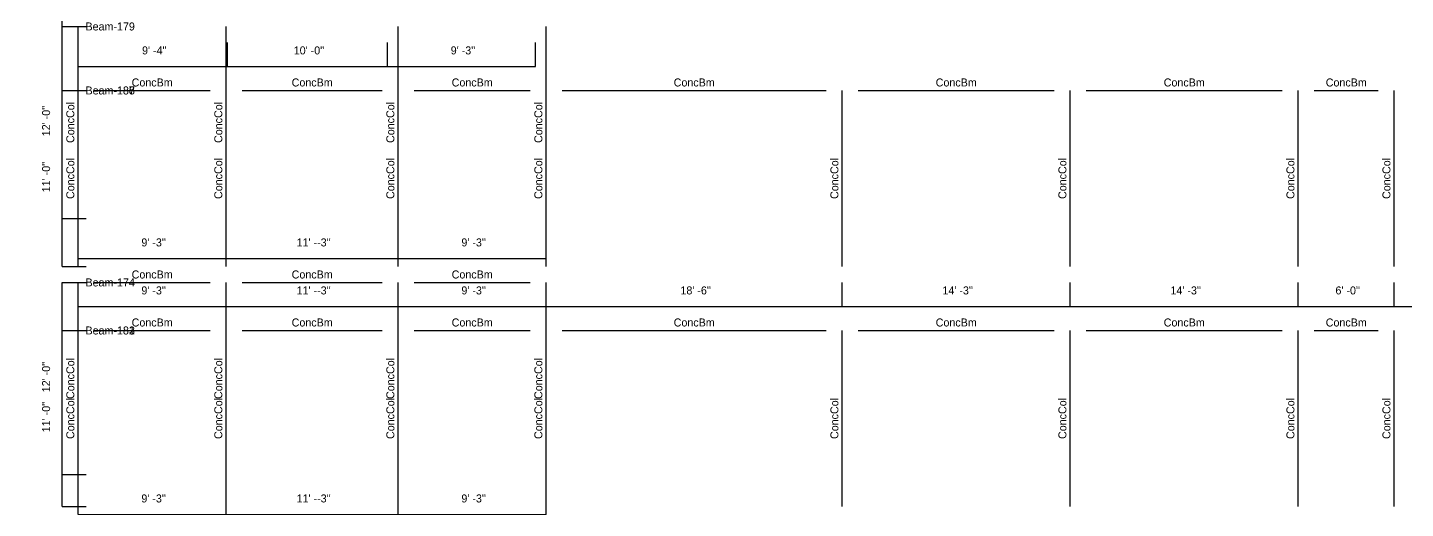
# Model space of a CAD drawing. Extents: x -38 to 2998, y -195 to 11529.
# Drawn here: x -38 to 995, y 6167 to 6527 of the extents above; entities that cross this region are included whole.
import ezdxf
from ezdxf.enums import TextEntityAlignment as Align

# ---------------------------------------------------------------- set-up
doc = ezdxf.new("R2010")
doc.units = 0
doc.header["$MEASUREMENT"] = 0
doc.layers.get('0').update_dxf_attribs({"linetype": 'CONTINUOUS'})
for name, color, linetype in [('CENTERLINES', 7, 'CONTINUOUS'), ('DIMENSIONS', 4, 'CONTINUOUS'), ('TEXT', 5, 'CONTINUOUS')]:
    doc.layers.add(name, color=color, linetype=linetype)
doc.dimstyles.get("Standard").update_dxf_attribs({"dimtxt": 0.18, "dimasz": 0.18, "dimexe": 0.18, "dimexo": 0.0625, "dimgap": 0.09, "dimtad": 0, "dimtih": 1, "dimtoh": 1, "dimdec": 4, "dimzin": 0, "dimtxsty": 'STANDARD', "dimcen": 0.09, "dimazin": 3, "dimtfac": 1, "dimtdec": 4, "dimtofl": 0, "dimtmove": 0, "dimatfit": 3, "dimtolj": 1, "dimtzin": 0})

# ---------------------------------------------------------------- blocks, each defined once
blk = doc.blocks.new('*D7902')
at = {"color": 1, "linetype": 'BYBLOCK'}
for points in [[(4.8, 6166.8), (3.7, 6165.7), (-3.7, 6158.3), (-4.8, 6157.2)], [(115.8, 6166.8), (114.7, 6165.7), (107.3, 6158.3), (106.2, 6157.2)]]:
    blk.add_solid(points, dxfattribs=at)
at = {"layer": 'DIMENSIONS', "color": 9, "linetype": 'BYBLOCK'}
for p, q in [((0, 6162), (0, 6180)), ((111, 6162), (111, 6180))]:
    blk.add_line(p, q, dxfattribs=at)
at = {"layer": 'DIMENSIONS', "color": 0, "linetype": 'BYBLOCK'}
blk.add_line((0, 6162), (111, 6162), dxfattribs=at)
at = {"layer": 'DIMENSIONS', "color": 0, "linetype": 'BYBLOCK', "insert": (55.5, 6174), "char_height": 6, "attachment_point": 5}
blk.add_mtext("\\A1; 9' -3''", dxfattribs=at)
blk = doc.blocks.new('*D7903')
at = {"color": 1, "linetype": 'BYBLOCK'}
for points in [[(115.8, 6166.8), (114.7, 6165.7), (107.3, 6158.3), (106.2, 6157.2)], [(244.8, 6166.8), (243.7, 6165.7), (236.3, 6158.3), (235.2, 6157.2)]]:
    blk.add_solid(points, dxfattribs=at)
at = {"layer": 'DIMENSIONS', "color": 9, "linetype": 'BYBLOCK'}
for p, q in [((111, 6162), (111, 6180)), ((240, 6162), (240, 6180))]:
    blk.add_line(p, q, dxfattribs=at)
at = {"layer": 'DIMENSIONS', "color": 0, "linetype": 'BYBLOCK'}
blk.add_line((111, 6162), (240, 6162), dxfattribs=at)
at = {"layer": 'DIMENSIONS', "color": 0, "linetype": 'BYBLOCK', "insert": (175.5, 6174), "char_height": 6, "attachment_point": 5}
blk.add_mtext("\\A1; 11' --3''", dxfattribs=at)
blk = doc.blocks.new('*D7904')
at = {"color": 1, "linetype": 'BYBLOCK'}
for points in [[(244.8, 6166.8), (243.7, 6165.7), (236.3, 6158.3), (235.2, 6157.2)], [(355.8, 6166.8), (354.7, 6165.7), (347.3, 6158.3), (346.2, 6157.2)]]:
    blk.add_solid(points, dxfattribs=at)
at = {"layer": 'DIMENSIONS', "color": 9, "linetype": 'BYBLOCK'}
for p, q in [((240, 6162), (240, 6180)), ((351, 6162), (351, 6180))]:
    blk.add_line(p, q, dxfattribs=at)
at = {"layer": 'DIMENSIONS', "color": 0, "linetype": 'BYBLOCK'}
blk.add_line((240, 6162), (351, 6162), dxfattribs=at)
at = {"layer": 'DIMENSIONS', "color": 0, "linetype": 'BYBLOCK', "insert": (295.5, 6174), "char_height": 6, "attachment_point": 5}
blk.add_mtext("\\A1; 9' -3''", dxfattribs=at)
blk = doc.blocks.new('*D7905')
at = {"color": 1, "linetype": 'BYBLOCK'}
for points in [[(-8.3, 6332.3), (-7.2, 6331.2), (-16.8, 6340.8), (-15.7, 6339.7)], [(-8.3, 6188.3), (-7.2, 6187.2), (-16.8, 6196.8), (-15.7, 6195.7)]]:
    blk.add_solid(points, dxfattribs=at)
at = {"layer": 'DIMENSIONS', "color": 9, "linetype": 'BYBLOCK'}
for p, q in [((-12, 6336), (6, 6336)), ((-12, 6192), (6, 6192))]:
    blk.add_line(p, q, dxfattribs=at)
at = {"layer": 'DIMENSIONS', "color": 0, "linetype": 'BYBLOCK'}
blk.add_line((-12, 6192), (-12, 6336), dxfattribs=at)
at = {"layer": 'DIMENSIONS', "color": 0, "linetype": 'BYBLOCK', "insert": (-24, 6264), "char_height": 6, "attachment_point": 5, "rotation": 90}
blk.add_mtext("\\A1; 12' -0''", dxfattribs=at)
blk = doc.blocks.new('*D7906')
at = {"color": 1, "linetype": 'BYBLOCK'}
for points in [[(4.8, 6358.8), (3.7, 6357.7), (-3.7, 6350.3), (-4.8, 6349.2)], [(115.8, 6358.8), (114.7, 6357.7), (107.3, 6350.3), (106.2, 6349.2)]]:
    blk.add_solid(points, dxfattribs=at)
at = {"layer": 'DIMENSIONS', "color": 9, "linetype": 'BYBLOCK'}
for p, q in [((0, 6354), (0, 6372)), ((111, 6354), (111, 6372))]:
    blk.add_line(p, q, dxfattribs=at)
at = {"layer": 'DIMENSIONS', "color": 0, "linetype": 'BYBLOCK'}
blk.add_line((0, 6354), (111, 6354), dxfattribs=at)
at = {"layer": 'DIMENSIONS', "color": 0, "linetype": 'BYBLOCK', "insert": (55.5, 6366), "char_height": 6, "attachment_point": 5}
blk.add_mtext("\\A1; 9' -3''", dxfattribs=at)
blk = doc.blocks.new('*D7907')
at = {"color": 1, "linetype": 'BYBLOCK'}
for points in [[(115.8, 6358.8), (114.7, 6357.7), (107.3, 6350.3), (106.2, 6349.2)], [(244.8, 6358.8), (243.7, 6357.7), (236.3, 6350.3), (235.2, 6349.2)]]:
    blk.add_solid(points, dxfattribs=at)
at = {"layer": 'DIMENSIONS', "color": 9, "linetype": 'BYBLOCK'}
for p, q in [((111, 6354), (111, 6372)), ((240, 6354), (240, 6372))]:
    blk.add_line(p, q, dxfattribs=at)
at = {"layer": 'DIMENSIONS', "color": 0, "linetype": 'BYBLOCK'}
blk.add_line((111, 6354), (240, 6354), dxfattribs=at)
at = {"layer": 'DIMENSIONS', "color": 0, "linetype": 'BYBLOCK', "insert": (175.5, 6366), "char_height": 6, "attachment_point": 5}
blk.add_mtext("\\A1; 11' --3''", dxfattribs=at)
blk = doc.blocks.new('*D7908')
at = {"color": 1, "linetype": 'BYBLOCK'}
for points in [[(244.8, 6358.8), (243.7, 6357.7), (236.3, 6350.3), (235.2, 6349.2)], [(355.8, 6358.8), (354.7, 6357.7), (347.3, 6350.3), (346.2, 6349.2)]]:
    blk.add_solid(points, dxfattribs=at)
at = {"layer": 'DIMENSIONS', "color": 9, "linetype": 'BYBLOCK'}
for p, q in [((240, 6354), (240, 6372)), ((351, 6354), (351, 6372))]:
    blk.add_line(p, q, dxfattribs=at)
at = {"layer": 'DIMENSIONS', "color": 0, "linetype": 'BYBLOCK'}
blk.add_line((240, 6354), (351, 6354), dxfattribs=at)
at = {"layer": 'DIMENSIONS', "color": 0, "linetype": 'BYBLOCK', "insert": (295.5, 6366), "char_height": 6, "attachment_point": 5}
blk.add_mtext("\\A1; 9' -3''", dxfattribs=at)
blk = doc.blocks.new('*D7909')
at = {"color": 1, "linetype": 'BYBLOCK'}
for points in [[(-8.3, 6524.3), (-7.2, 6523.2), (-16.8, 6532.8), (-15.7, 6531.7)], [(-8.3, 6380.3), (-7.2, 6379.2), (-16.8, 6388.8), (-15.7, 6387.7)]]:
    blk.add_solid(points, dxfattribs=at)
at = {"layer": 'DIMENSIONS', "color": 9, "linetype": 'BYBLOCK'}
for p, q in [((-12, 6528), (6, 6528)), ((-12, 6384), (6, 6384))]:
    blk.add_line(p, q, dxfattribs=at)
at = {"layer": 'DIMENSIONS', "color": 0, "linetype": 'BYBLOCK'}
blk.add_line((-12, 6384), (-12, 6528), dxfattribs=at)
at = {"layer": 'DIMENSIONS', "color": 0, "linetype": 'BYBLOCK', "insert": (-24, 6456), "char_height": 6, "attachment_point": 5, "rotation": 90}
blk.add_mtext("\\A1; 12' -0''", dxfattribs=at)
blk = doc.blocks.new('*D8395')
at = {"color": 1, "linetype": 'BYBLOCK'}
for points in [[(-8.3, 6296.3), (-7.2, 6295.2), (-16.8, 6304.8), (-15.7, 6303.7)], [(-8.3, 6164.3), (-7.2, 6163.2), (-16.8, 6172.8), (-15.7, 6171.7)]]:
    blk.add_solid(points, dxfattribs=at)
at = {"layer": 'DIMENSIONS', "color": 9, "linetype": 'BYBLOCK'}
for p, q in [((-12, 6300), (6, 6300)), ((-12, 6168), (6, 6168))]:
    blk.add_line(p, q, dxfattribs=at)
at = {"layer": 'DIMENSIONS', "color": 0, "linetype": 'BYBLOCK'}
blk.add_line((-12, 6168), (-12, 6300), dxfattribs=at)
at = {"layer": 'DIMENSIONS', "color": 0, "linetype": 'BYBLOCK', "insert": (-24, 6234), "char_height": 6, "attachment_point": 5, "rotation": 90}
blk.add_mtext("\\A1; 11' -0''", dxfattribs=at)
blk = doc.blocks.new('*D8396')
at = {"color": 1, "linetype": 'BYBLOCK'}
for points in [[(4.8, 6322.8), (3.7, 6321.7), (-3.7, 6314.3), (-4.8, 6313.2)], [(115.8, 6322.8), (114.7, 6321.7), (107.3, 6314.3), (106.2, 6313.2)]]:
    blk.add_solid(points, dxfattribs=at)
at = {"layer": 'DIMENSIONS', "color": 9, "linetype": 'BYBLOCK'}
for p, q in [((0, 6318), (0, 6336)), ((111, 6318), (111, 6336))]:
    blk.add_line(p, q, dxfattribs=at)
at = {"layer": 'DIMENSIONS', "color": 0, "linetype": 'BYBLOCK'}
blk.add_line((0, 6318), (111, 6318), dxfattribs=at)
at = {"layer": 'DIMENSIONS', "color": 0, "linetype": 'BYBLOCK', "insert": (55.5, 6330), "char_height": 6, "attachment_point": 5}
blk.add_mtext("\\A1; 9' -3''", dxfattribs=at)
blk = doc.blocks.new('*D8397')
at = {"color": 1, "linetype": 'BYBLOCK'}
for points in [[(115.8, 6322.8), (114.7, 6321.7), (107.3, 6314.3), (106.2, 6313.2)], [(244.8, 6322.8), (243.7, 6321.7), (236.3, 6314.3), (235.2, 6313.2)]]:
    blk.add_solid(points, dxfattribs=at)
at = {"layer": 'DIMENSIONS', "color": 9, "linetype": 'BYBLOCK'}
for p, q in [((111, 6318), (111, 6336)), ((240, 6318), (240, 6336))]:
    blk.add_line(p, q, dxfattribs=at)
at = {"layer": 'DIMENSIONS', "color": 0, "linetype": 'BYBLOCK'}
blk.add_line((111, 6318), (240, 6318), dxfattribs=at)
at = {"layer": 'DIMENSIONS', "color": 0, "linetype": 'BYBLOCK', "insert": (175.5, 6330), "char_height": 6, "attachment_point": 5}
blk.add_mtext("\\A1; 11' --3''", dxfattribs=at)
blk = doc.blocks.new('*D8398')
at = {"color": 1, "linetype": 'BYBLOCK'}
for points in [[(244.8, 6322.8), (243.7, 6321.7), (236.3, 6314.3), (235.2, 6313.2)], [(355.8, 6322.8), (354.7, 6321.7), (347.3, 6314.3), (346.2, 6313.2)]]:
    blk.add_solid(points, dxfattribs=at)
at = {"layer": 'DIMENSIONS', "color": 9, "linetype": 'BYBLOCK'}
for p, q in [((240, 6318), (240, 6336)), ((351, 6318), (351, 6336))]:
    blk.add_line(p, q, dxfattribs=at)
at = {"layer": 'DIMENSIONS', "color": 0, "linetype": 'BYBLOCK'}
blk.add_line((240, 6318), (351, 6318), dxfattribs=at)
at = {"layer": 'DIMENSIONS', "color": 0, "linetype": 'BYBLOCK', "insert": (295.5, 6330), "char_height": 6, "attachment_point": 5}
blk.add_mtext("\\A1; 9' -3''", dxfattribs=at)
blk = doc.blocks.new('*D8399')
at = {"color": 1, "linetype": 'BYBLOCK'}
for points in [[(355.8, 6322.8), (354.7, 6321.7), (347.3, 6314.3), (346.2, 6313.2)], [(577.8, 6322.8), (576.7, 6321.7), (569.3, 6314.3), (568.2, 6313.2)]]:
    blk.add_solid(points, dxfattribs=at)
at = {"layer": 'DIMENSIONS', "color": 9, "linetype": 'BYBLOCK'}
for p, q in [((351, 6318), (351, 6336)), ((573, 6318), (573, 6336))]:
    blk.add_line(p, q, dxfattribs=at)
at = {"layer": 'DIMENSIONS', "color": 0, "linetype": 'BYBLOCK'}
blk.add_line((351, 6318), (573, 6318), dxfattribs=at)
at = {"layer": 'DIMENSIONS', "color": 0, "linetype": 'BYBLOCK', "insert": (462, 6330), "char_height": 6, "attachment_point": 5}
blk.add_mtext("\\A1; 18' -6''", dxfattribs=at)
blk = doc.blocks.new('*D8400')
at = {"color": 1, "linetype": 'BYBLOCK'}
for points in [[(577.8, 6322.8), (576.7, 6321.7), (569.3, 6314.3), (568.2, 6313.2)], [(748.8, 6322.8), (747.7, 6321.7), (740.3, 6314.3), (739.2, 6313.2)]]:
    blk.add_solid(points, dxfattribs=at)
at = {"layer": 'DIMENSIONS', "color": 9, "linetype": 'BYBLOCK'}
for p, q in [((573, 6318), (573, 6336)), ((744, 6318), (744, 6336))]:
    blk.add_line(p, q, dxfattribs=at)
at = {"layer": 'DIMENSIONS', "color": 0, "linetype": 'BYBLOCK'}
blk.add_line((573, 6318), (744, 6318), dxfattribs=at)
at = {"layer": 'DIMENSIONS', "color": 0, "linetype": 'BYBLOCK', "insert": (658.5, 6330), "char_height": 6, "attachment_point": 5}
blk.add_mtext("\\A1; 14' -3''", dxfattribs=at)
blk = doc.blocks.new('*D8401')
at = {"color": 1, "linetype": 'BYBLOCK'}
for points in [[(748.8, 6322.8), (747.7, 6321.7), (740.3, 6314.3), (739.2, 6313.2)], [(919.8, 6322.8), (918.7, 6321.7), (911.3, 6314.3), (910.2, 6313.2)]]:
    blk.add_solid(points, dxfattribs=at)
at = {"layer": 'DIMENSIONS', "color": 9, "linetype": 'BYBLOCK'}
for p, q in [((744, 6318), (744, 6336)), ((915, 6318), (915, 6336))]:
    blk.add_line(p, q, dxfattribs=at)
at = {"layer": 'DIMENSIONS', "color": 0, "linetype": 'BYBLOCK'}
blk.add_line((744, 6318), (915, 6318), dxfattribs=at)
at = {"layer": 'DIMENSIONS', "color": 0, "linetype": 'BYBLOCK', "insert": (829.5, 6330), "char_height": 6, "attachment_point": 5}
blk.add_mtext("\\A1; 14' -3''", dxfattribs=at)
blk = doc.blocks.new('*D8402')
at = {"color": 1, "linetype": 'BYBLOCK'}
for points in [[(919.8, 6322.8), (918.7, 6321.7), (911.3, 6314.3), (910.2, 6313.2)], [(991.8, 6322.8), (990.7, 6321.7), (983.3, 6314.3), (982.2, 6313.2)]]:
    blk.add_solid(points, dxfattribs=at)
at = {"layer": 'DIMENSIONS', "color": 9, "linetype": 'BYBLOCK'}
for p, q in [((915, 6318), (915, 6336)), ((987, 6318), (987, 6336))]:
    blk.add_line(p, q, dxfattribs=at)
at = {"layer": 'DIMENSIONS', "color": 0, "linetype": 'BYBLOCK'}
blk.add_line((915, 6318), (987, 6318), dxfattribs=at)
at = {"layer": 'DIMENSIONS', "color": 0, "linetype": 'BYBLOCK', "insert": (951, 6330), "char_height": 6, "attachment_point": 5}
blk.add_mtext("\\A1; 6' -0''", dxfattribs=at)
blk = doc.blocks.new('*D8403')
at = {"color": 1, "linetype": 'BYBLOCK'}
for points in [[(991.8, 6322.8), (990.7, 6321.7), (983.3, 6314.3), (982.2, 6313.2)], [(1102.8, 6322.8), (1101.7, 6321.7), (1094.3, 6314.3), (1093.2, 6313.2)]]:
    blk.add_solid(points, dxfattribs=at)
at = {"layer": 'DIMENSIONS', "color": 9, "linetype": 'BYBLOCK'}
for p, q in [((987, 6318), (987, 6336)), ((1098, 6318), (1098, 6336))]:
    blk.add_line(p, q, dxfattribs=at)
at = {"layer": 'DIMENSIONS', "color": 0, "linetype": 'BYBLOCK'}
blk.add_line((987, 6318), (1098, 6318), dxfattribs=at)
at = {"layer": 'DIMENSIONS', "color": 0, "linetype": 'BYBLOCK', "insert": (1042.5, 6330), "char_height": 6, "attachment_point": 5}
blk.add_mtext("\\A1; 9' -3''", dxfattribs=at)
blk = doc.blocks.new('*D8411')
at = {"color": 1, "linetype": 'BYBLOCK'}
for points in [[(-8.3, 6476.3), (-7.2, 6475.2), (-16.8, 6484.8), (-15.7, 6483.7)], [(-8.3, 6344.3), (-7.2, 6343.2), (-16.8, 6352.8), (-15.7, 6351.7)]]:
    blk.add_solid(points, dxfattribs=at)
at = {"layer": 'DIMENSIONS', "color": 9, "linetype": 'BYBLOCK'}
for p, q in [((-12, 6480), (6, 6480)), ((-12, 6348), (6, 6348))]:
    blk.add_line(p, q, dxfattribs=at)
at = {"layer": 'DIMENSIONS', "color": 0, "linetype": 'BYBLOCK'}
blk.add_line((-12, 6348), (-12, 6480), dxfattribs=at)
at = {"layer": 'DIMENSIONS', "color": 0, "linetype": 'BYBLOCK', "insert": (-24, 6414), "char_height": 6, "attachment_point": 5, "rotation": 90}
blk.add_mtext("\\A1; 11' -0''", dxfattribs=at)
blk = doc.blocks.new('*D8412')
at = {"color": 1, "linetype": 'BYBLOCK'}
for points in [[(4.8, 6502.8), (3.7, 6501.7), (-3.7, 6494.3), (-4.8, 6493.2)], [(116.7, 6502.8), (115.7, 6501.7), (108.2, 6494.3), (107.2, 6493.2)]]:
    blk.add_solid(points, dxfattribs=at)
at = {"layer": 'DIMENSIONS', "color": 9, "linetype": 'BYBLOCK'}
for p, q in [((0, 6498), (0, 6516)), ((112, 6498), (112, 6516))]:
    blk.add_line(p, q, dxfattribs=at)
at = {"layer": 'DIMENSIONS', "color": 0, "linetype": 'BYBLOCK'}
blk.add_line((0, 6498), (112, 6498), dxfattribs=at)
at = {"layer": 'DIMENSIONS', "color": 0, "linetype": 'BYBLOCK', "insert": (56, 6510), "char_height": 6, "attachment_point": 5}
blk.add_mtext("\\A1; 9' -4''", dxfattribs=at)
blk = doc.blocks.new('*D8413')
at = {"color": 1, "linetype": 'BYBLOCK'}
for points in [[(116.7, 6502.8), (115.7, 6501.7), (108.2, 6494.3), (107.2, 6493.2)], [(236.7, 6502.8), (235.7, 6501.7), (228.2, 6494.3), (227.2, 6493.2)]]:
    blk.add_solid(points, dxfattribs=at)
at = {"layer": 'DIMENSIONS', "color": 9, "linetype": 'BYBLOCK'}
for p, q in [((112, 6498), (112, 6516)), ((232, 6498), (232, 6516))]:
    blk.add_line(p, q, dxfattribs=at)
at = {"layer": 'DIMENSIONS', "color": 0, "linetype": 'BYBLOCK'}
blk.add_line((112, 6498), (232, 6498), dxfattribs=at)
at = {"layer": 'DIMENSIONS', "color": 0, "linetype": 'BYBLOCK', "insert": (172, 6510), "char_height": 6, "attachment_point": 5}
blk.add_mtext("\\A1; 10' -0''", dxfattribs=at)
blk = doc.blocks.new('*D8414')
at = {"color": 1, "linetype": 'BYBLOCK'}
for points in [[(236.7, 6502.8), (235.7, 6501.7), (228.2, 6494.3), (227.2, 6493.2)], [(347.7, 6502.8), (346.7, 6501.7), (339.2, 6494.3), (338.2, 6493.2)]]:
    blk.add_solid(points, dxfattribs=at)
at = {"layer": 'DIMENSIONS', "color": 9, "linetype": 'BYBLOCK'}
for p, q in [((232, 6498), (232, 6516)), ((343, 6498), (343, 6516))]:
    blk.add_line(p, q, dxfattribs=at)
at = {"layer": 'DIMENSIONS', "color": 0, "linetype": 'BYBLOCK'}
blk.add_line((232, 6498), (343, 6498), dxfattribs=at)
at = {"layer": 'DIMENSIONS', "color": 0, "linetype": 'BYBLOCK', "insert": (287.5, 6510), "char_height": 6, "attachment_point": 5}
blk.add_mtext("\\A1; 9' -3''", dxfattribs=at)
blk = doc.blocks.new('*D8415')
at = {"color": 1, "linetype": 'BYBLOCK'}
for points in [[(-8.3, 6656.3), (-7.2, 6655.2), (-16.8, 6664.8), (-15.7, 6663.7)], [(-8.3, 6524.3), (-7.2, 6523.2), (-16.8, 6532.8), (-15.7, 6531.7)]]:
    blk.add_solid(points, dxfattribs=at)
at = {"layer": 'DIMENSIONS', "color": 9, "linetype": 'BYBLOCK'}
for p, q in [((-12, 6660), (6, 6660)), ((-12, 6528), (6, 6528))]:
    blk.add_line(p, q, dxfattribs=at)
at = {"layer": 'DIMENSIONS', "color": 0, "linetype": 'BYBLOCK'}
blk.add_line((-12, 6528), (-12, 6660), dxfattribs=at)
at = {"layer": 'DIMENSIONS', "color": 0, "linetype": 'BYBLOCK', "insert": (-24, 6594), "char_height": 6, "attachment_point": 5, "rotation": 90}
blk.add_mtext("\\A1; 11' -0''", dxfattribs=at)
blk = doc.blocks.new('*D8865')
at = {"color": 1, "linetype": 'BYBLOCK'}
for points in [[(-8.3, 6296.3), (-7.2, 6295.2), (-16.8, 6304.8), (-15.7, 6303.7)], [(-8.3, 6164.3), (-7.2, 6163.2), (-16.8, 6172.8), (-15.7, 6171.7)]]:
    blk.add_solid(points, dxfattribs=at)
at = {"layer": 'DIMENSIONS', "color": 9, "linetype": 'BYBLOCK'}
for p, q in [((-12, 6300), (6, 6300)), ((-12, 6168), (6, 6168))]:
    blk.add_line(p, q, dxfattribs=at)
at = {"layer": 'DIMENSIONS', "color": 0, "linetype": 'BYBLOCK'}
blk.add_line((-12, 6168), (-12, 6300), dxfattribs=at)
at = {"layer": 'DIMENSIONS', "color": 0, "linetype": 'BYBLOCK', "insert": (-24, 6234), "char_height": 6, "attachment_point": 5, "rotation": 90}
blk.add_mtext("\\A1; 11' -0''", dxfattribs=at)
blk = doc.blocks.new('*D8866')
at = {"color": 1, "linetype": 'BYBLOCK'}
for points in [[(4.8, 6322.8), (3.7, 6321.7), (-3.7, 6314.3), (-4.8, 6313.2)], [(115.8, 6322.8), (114.7, 6321.7), (107.3, 6314.3), (106.2, 6313.2)]]:
    blk.add_solid(points, dxfattribs=at)
at = {"layer": 'DIMENSIONS', "color": 9, "linetype": 'BYBLOCK'}
for p, q in [((0, 6318), (0, 6336)), ((111, 6318), (111, 6336))]:
    blk.add_line(p, q, dxfattribs=at)
at = {"layer": 'DIMENSIONS', "color": 0, "linetype": 'BYBLOCK'}
blk.add_line((0, 6318), (111, 6318), dxfattribs=at)
at = {"layer": 'DIMENSIONS', "color": 0, "linetype": 'BYBLOCK', "insert": (55.5, 6330), "char_height": 6, "attachment_point": 5}
blk.add_mtext("\\A1; 9' -3''", dxfattribs=at)
blk = doc.blocks.new('*D8867')
at = {"color": 1, "linetype": 'BYBLOCK'}
for points in [[(115.8, 6322.8), (114.7, 6321.7), (107.3, 6314.3), (106.2, 6313.2)], [(244.8, 6322.8), (243.7, 6321.7), (236.3, 6314.3), (235.2, 6313.2)]]:
    blk.add_solid(points, dxfattribs=at)
at = {"layer": 'DIMENSIONS', "color": 9, "linetype": 'BYBLOCK'}
for p, q in [((111, 6318), (111, 6336)), ((240, 6318), (240, 6336))]:
    blk.add_line(p, q, dxfattribs=at)
at = {"layer": 'DIMENSIONS', "color": 0, "linetype": 'BYBLOCK'}
blk.add_line((111, 6318), (240, 6318), dxfattribs=at)
at = {"layer": 'DIMENSIONS', "color": 0, "linetype": 'BYBLOCK', "insert": (175.5, 6330), "char_height": 6, "attachment_point": 5}
blk.add_mtext("\\A1; 11' --3''", dxfattribs=at)
blk = doc.blocks.new('*D8868')
at = {"color": 1, "linetype": 'BYBLOCK'}
for points in [[(244.8, 6322.8), (243.7, 6321.7), (236.3, 6314.3), (235.2, 6313.2)], [(355.8, 6322.8), (354.7, 6321.7), (347.3, 6314.3), (346.2, 6313.2)]]:
    blk.add_solid(points, dxfattribs=at)
at = {"layer": 'DIMENSIONS', "color": 9, "linetype": 'BYBLOCK'}
for p, q in [((240, 6318), (240, 6336)), ((351, 6318), (351, 6336))]:
    blk.add_line(p, q, dxfattribs=at)
at = {"layer": 'DIMENSIONS', "color": 0, "linetype": 'BYBLOCK'}
blk.add_line((240, 6318), (351, 6318), dxfattribs=at)
at = {"layer": 'DIMENSIONS', "color": 0, "linetype": 'BYBLOCK', "insert": (295.5, 6330), "char_height": 6, "attachment_point": 5}
blk.add_mtext("\\A1; 9' -3''", dxfattribs=at)
blk = doc.blocks.new('*D8869')
at = {"color": 1, "linetype": 'BYBLOCK'}
for points in [[(355.8, 6322.8), (354.7, 6321.7), (347.3, 6314.3), (346.2, 6313.2)], [(577.8, 6322.8), (576.7, 6321.7), (569.3, 6314.3), (568.2, 6313.2)]]:
    blk.add_solid(points, dxfattribs=at)
at = {"layer": 'DIMENSIONS', "color": 9, "linetype": 'BYBLOCK'}
for p, q in [((351, 6318), (351, 6336)), ((573, 6318), (573, 6336))]:
    blk.add_line(p, q, dxfattribs=at)
at = {"layer": 'DIMENSIONS', "color": 0, "linetype": 'BYBLOCK'}
blk.add_line((351, 6318), (573, 6318), dxfattribs=at)
at = {"layer": 'DIMENSIONS', "color": 0, "linetype": 'BYBLOCK', "insert": (462, 6330), "char_height": 6, "attachment_point": 5}
blk.add_mtext("\\A1; 18' -6''", dxfattribs=at)
blk = doc.blocks.new('*D8870')
at = {"color": 1, "linetype": 'BYBLOCK'}
for points in [[(577.8, 6322.8), (576.7, 6321.7), (569.3, 6314.3), (568.2, 6313.2)], [(748.8, 6322.8), (747.7, 6321.7), (740.3, 6314.3), (739.2, 6313.2)]]:
    blk.add_solid(points, dxfattribs=at)
at = {"layer": 'DIMENSIONS', "color": 9, "linetype": 'BYBLOCK'}
for p, q in [((573, 6318), (573, 6336)), ((744, 6318), (744, 6336))]:
    blk.add_line(p, q, dxfattribs=at)
at = {"layer": 'DIMENSIONS', "color": 0, "linetype": 'BYBLOCK'}
blk.add_line((573, 6318), (744, 6318), dxfattribs=at)
at = {"layer": 'DIMENSIONS', "color": 0, "linetype": 'BYBLOCK', "insert": (658.5, 6330), "char_height": 6, "attachment_point": 5}
blk.add_mtext("\\A1; 14' -3''", dxfattribs=at)
blk = doc.blocks.new('*D8871')
at = {"color": 1, "linetype": 'BYBLOCK'}
for points in [[(748.8, 6322.8), (747.7, 6321.7), (740.3, 6314.3), (739.2, 6313.2)], [(919.8, 6322.8), (918.7, 6321.7), (911.3, 6314.3), (910.2, 6313.2)]]:
    blk.add_solid(points, dxfattribs=at)
at = {"layer": 'DIMENSIONS', "color": 9, "linetype": 'BYBLOCK'}
for p, q in [((744, 6318), (744, 6336)), ((915, 6318), (915, 6336))]:
    blk.add_line(p, q, dxfattribs=at)
at = {"layer": 'DIMENSIONS', "color": 0, "linetype": 'BYBLOCK'}
blk.add_line((744, 6318), (915, 6318), dxfattribs=at)
at = {"layer": 'DIMENSIONS', "color": 0, "linetype": 'BYBLOCK', "insert": (829.5, 6330), "char_height": 6, "attachment_point": 5}
blk.add_mtext("\\A1; 14' -3''", dxfattribs=at)
blk = doc.blocks.new('*D8872')
at = {"color": 1, "linetype": 'BYBLOCK'}
for points in [[(919.8, 6322.8), (918.7, 6321.7), (911.3, 6314.3), (910.2, 6313.2)], [(991.8, 6322.8), (990.7, 6321.7), (983.3, 6314.3), (982.2, 6313.2)]]:
    blk.add_solid(points, dxfattribs=at)
at = {"layer": 'DIMENSIONS', "color": 9, "linetype": 'BYBLOCK'}
for p, q in [((915, 6318), (915, 6336)), ((987, 6318), (987, 6336))]:
    blk.add_line(p, q, dxfattribs=at)
at = {"layer": 'DIMENSIONS', "color": 0, "linetype": 'BYBLOCK'}
blk.add_line((915, 6318), (987, 6318), dxfattribs=at)
at = {"layer": 'DIMENSIONS', "color": 0, "linetype": 'BYBLOCK', "insert": (951, 6330), "char_height": 6, "attachment_point": 5}
blk.add_mtext("\\A1; 6' -0''", dxfattribs=at)
blk = doc.blocks.new('*D8873')
at = {"color": 1, "linetype": 'BYBLOCK'}
for points in [[(991.8, 6322.8), (990.7, 6321.7), (983.3, 6314.3), (982.2, 6313.2)], [(1102.8, 6322.8), (1101.7, 6321.7), (1094.3, 6314.3), (1093.2, 6313.2)]]:
    blk.add_solid(points, dxfattribs=at)
at = {"layer": 'DIMENSIONS', "color": 9, "linetype": 'BYBLOCK'}
for p, q in [((987, 6318), (987, 6336)), ((1098, 6318), (1098, 6336))]:
    blk.add_line(p, q, dxfattribs=at)
at = {"layer": 'DIMENSIONS', "color": 0, "linetype": 'BYBLOCK'}
blk.add_line((987, 6318), (1098, 6318), dxfattribs=at)
at = {"layer": 'DIMENSIONS', "color": 0, "linetype": 'BYBLOCK', "insert": (1042.5, 6330), "char_height": 6, "attachment_point": 5}
blk.add_mtext("\\A1; 9' -3''", dxfattribs=at)
blk = doc.blocks.new('*D8881')
at = {"color": 1, "linetype": 'BYBLOCK'}
for points in [[(-8.3, 6476.3), (-7.2, 6475.2), (-16.8, 6484.8), (-15.7, 6483.7)], [(-8.3, 6344.3), (-7.2, 6343.2), (-16.8, 6352.8), (-15.7, 6351.7)]]:
    blk.add_solid(points, dxfattribs=at)
at = {"layer": 'DIMENSIONS', "color": 9, "linetype": 'BYBLOCK'}
for p, q in [((-12, 6480), (6, 6480)), ((-12, 6348), (6, 6348))]:
    blk.add_line(p, q, dxfattribs=at)
at = {"layer": 'DIMENSIONS', "color": 0, "linetype": 'BYBLOCK'}
blk.add_line((-12, 6348), (-12, 6480), dxfattribs=at)
at = {"layer": 'DIMENSIONS', "color": 0, "linetype": 'BYBLOCK', "insert": (-24, 6414), "char_height": 6, "attachment_point": 5, "rotation": 90}
blk.add_mtext("\\A1; 11' -0''", dxfattribs=at)
blk = doc.blocks.new('*D8882')
at = {"color": 1, "linetype": 'BYBLOCK'}
for points in [[(4.8, 6502.8), (3.7, 6501.7), (-3.7, 6494.3), (-4.8, 6493.2)], [(116.7, 6502.8), (115.7, 6501.7), (108.2, 6494.3), (107.2, 6493.2)]]:
    blk.add_solid(points, dxfattribs=at)
at = {"layer": 'DIMENSIONS', "color": 9, "linetype": 'BYBLOCK'}
for p, q in [((0, 6498), (0, 6516)), ((112, 6498), (112, 6516))]:
    blk.add_line(p, q, dxfattribs=at)
at = {"layer": 'DIMENSIONS', "color": 0, "linetype": 'BYBLOCK'}
blk.add_line((0, 6498), (112, 6498), dxfattribs=at)
at = {"layer": 'DIMENSIONS', "color": 0, "linetype": 'BYBLOCK', "insert": (56, 6510), "char_height": 6, "attachment_point": 5}
blk.add_mtext("\\A1; 9' -4''", dxfattribs=at)
blk = doc.blocks.new('*D8883')
at = {"color": 1, "linetype": 'BYBLOCK'}
for points in [[(116.7, 6502.8), (115.7, 6501.7), (108.2, 6494.3), (107.2, 6493.2)], [(236.7, 6502.8), (235.7, 6501.7), (228.2, 6494.3), (227.2, 6493.2)]]:
    blk.add_solid(points, dxfattribs=at)
at = {"layer": 'DIMENSIONS', "color": 9, "linetype": 'BYBLOCK'}
for p, q in [((112, 6498), (112, 6516)), ((232, 6498), (232, 6516))]:
    blk.add_line(p, q, dxfattribs=at)
at = {"layer": 'DIMENSIONS', "color": 0, "linetype": 'BYBLOCK'}
blk.add_line((112, 6498), (232, 6498), dxfattribs=at)
at = {"layer": 'DIMENSIONS', "color": 0, "linetype": 'BYBLOCK', "insert": (172, 6510), "char_height": 6, "attachment_point": 5}
blk.add_mtext("\\A1; 10' -0''", dxfattribs=at)
blk = doc.blocks.new('*D8884')
at = {"color": 1, "linetype": 'BYBLOCK'}
for points in [[(236.7, 6502.8), (235.7, 6501.7), (228.2, 6494.3), (227.2, 6493.2)], [(347.7, 6502.8), (346.7, 6501.7), (339.2, 6494.3), (338.2, 6493.2)]]:
    blk.add_solid(points, dxfattribs=at)
at = {"layer": 'DIMENSIONS', "color": 9, "linetype": 'BYBLOCK'}
for p, q in [((232, 6498), (232, 6516)), ((343, 6498), (343, 6516))]:
    blk.add_line(p, q, dxfattribs=at)
at = {"layer": 'DIMENSIONS', "color": 0, "linetype": 'BYBLOCK'}
blk.add_line((232, 6498), (343, 6498), dxfattribs=at)
at = {"layer": 'DIMENSIONS', "color": 0, "linetype": 'BYBLOCK', "insert": (287.5, 6510), "char_height": 6, "attachment_point": 5}
blk.add_mtext("\\A1; 9' -3''", dxfattribs=at)
blk = doc.blocks.new('*D8885')
at = {"color": 1, "linetype": 'BYBLOCK'}
for points in [[(-8.3, 6656.3), (-7.2, 6655.2), (-16.8, 6664.8), (-15.7, 6663.7)], [(-8.3, 6524.3), (-7.2, 6523.2), (-16.8, 6532.8), (-15.7, 6531.7)]]:
    blk.add_solid(points, dxfattribs=at)
at = {"layer": 'DIMENSIONS', "color": 9, "linetype": 'BYBLOCK'}
for p, q in [((-12, 6660), (6, 6660)), ((-12, 6528), (6, 6528))]:
    blk.add_line(p, q, dxfattribs=at)
at = {"layer": 'DIMENSIONS', "color": 0, "linetype": 'BYBLOCK'}
blk.add_line((-12, 6528), (-12, 6660), dxfattribs=at)
at = {"layer": 'DIMENSIONS', "color": 0, "linetype": 'BYBLOCK', "insert": (-24, 6594), "char_height": 6, "attachment_point": 5, "rotation": 90}
blk.add_mtext("\\A1; 11' -0''", dxfattribs=at)
blk = doc.blocks.new('*D9335')
at = {"color": 1, "linetype": 'BYBLOCK'}
for points in [[(-8.3, 6296.3), (-7.2, 6295.2), (-16.8, 6304.8), (-15.7, 6303.7)], [(-8.3, 6164.3), (-7.2, 6163.2), (-16.8, 6172.8), (-15.7, 6171.7)]]:
    blk.add_solid(points, dxfattribs=at)
at = {"layer": 'DIMENSIONS', "color": 9, "linetype": 'BYBLOCK'}
for p, q in [((-12, 6300), (6, 6300)), ((-12, 6168), (6, 6168))]:
    blk.add_line(p, q, dxfattribs=at)
at = {"layer": 'DIMENSIONS', "color": 0, "linetype": 'BYBLOCK'}
blk.add_line((-12, 6168), (-12, 6300), dxfattribs=at)
at = {"layer": 'DIMENSIONS', "color": 0, "linetype": 'BYBLOCK', "insert": (-24, 6234), "char_height": 6, "attachment_point": 5, "rotation": 90}
blk.add_mtext("\\A1; 11' -0''", dxfattribs=at)
blk = doc.blocks.new('*D9336')
at = {"color": 1, "linetype": 'BYBLOCK'}
for points in [[(4.8, 6322.8), (3.7, 6321.7), (-3.7, 6314.3), (-4.8, 6313.2)], [(115.8, 6322.8), (114.7, 6321.7), (107.3, 6314.3), (106.2, 6313.2)]]:
    blk.add_solid(points, dxfattribs=at)
at = {"layer": 'DIMENSIONS', "color": 9, "linetype": 'BYBLOCK'}
for p, q in [((0, 6318), (0, 6336)), ((111, 6318), (111, 6336))]:
    blk.add_line(p, q, dxfattribs=at)
at = {"layer": 'DIMENSIONS', "color": 0, "linetype": 'BYBLOCK'}
blk.add_line((0, 6318), (111, 6318), dxfattribs=at)
at = {"layer": 'DIMENSIONS', "color": 0, "linetype": 'BYBLOCK', "insert": (55.5, 6330), "char_height": 6, "attachment_point": 5}
blk.add_mtext("\\A1; 9' -3''", dxfattribs=at)
blk = doc.blocks.new('*D9337')
at = {"color": 1, "linetype": 'BYBLOCK'}
for points in [[(115.8, 6322.8), (114.7, 6321.7), (107.3, 6314.3), (106.2, 6313.2)], [(244.8, 6322.8), (243.7, 6321.7), (236.3, 6314.3), (235.2, 6313.2)]]:
    blk.add_solid(points, dxfattribs=at)
at = {"layer": 'DIMENSIONS', "color": 9, "linetype": 'BYBLOCK'}
for p, q in [((111, 6318), (111, 6336)), ((240, 6318), (240, 6336))]:
    blk.add_line(p, q, dxfattribs=at)
at = {"layer": 'DIMENSIONS', "color": 0, "linetype": 'BYBLOCK'}
blk.add_line((111, 6318), (240, 6318), dxfattribs=at)
at = {"layer": 'DIMENSIONS', "color": 0, "linetype": 'BYBLOCK', "insert": (175.5, 6330), "char_height": 6, "attachment_point": 5}
blk.add_mtext("\\A1; 11' --3''", dxfattribs=at)
blk = doc.blocks.new('*D9338')
at = {"color": 1, "linetype": 'BYBLOCK'}
for points in [[(244.8, 6322.8), (243.7, 6321.7), (236.3, 6314.3), (235.2, 6313.2)], [(355.8, 6322.8), (354.7, 6321.7), (347.3, 6314.3), (346.2, 6313.2)]]:
    blk.add_solid(points, dxfattribs=at)
at = {"layer": 'DIMENSIONS', "color": 9, "linetype": 'BYBLOCK'}
for p, q in [((240, 6318), (240, 6336)), ((351, 6318), (351, 6336))]:
    blk.add_line(p, q, dxfattribs=at)
at = {"layer": 'DIMENSIONS', "color": 0, "linetype": 'BYBLOCK'}
blk.add_line((240, 6318), (351, 6318), dxfattribs=at)
at = {"layer": 'DIMENSIONS', "color": 0, "linetype": 'BYBLOCK', "insert": (295.5, 6330), "char_height": 6, "attachment_point": 5}
blk.add_mtext("\\A1; 9' -3''", dxfattribs=at)
blk = doc.blocks.new('*D9339')
at = {"color": 1, "linetype": 'BYBLOCK'}
for points in [[(355.8, 6322.8), (354.7, 6321.7), (347.3, 6314.3), (346.2, 6313.2)], [(577.8, 6322.8), (576.7, 6321.7), (569.3, 6314.3), (568.2, 6313.2)]]:
    blk.add_solid(points, dxfattribs=at)
at = {"layer": 'DIMENSIONS', "color": 9, "linetype": 'BYBLOCK'}
for p, q in [((351, 6318), (351, 6336)), ((573, 6318), (573, 6336))]:
    blk.add_line(p, q, dxfattribs=at)
at = {"layer": 'DIMENSIONS', "color": 0, "linetype": 'BYBLOCK'}
blk.add_line((351, 6318), (573, 6318), dxfattribs=at)
at = {"layer": 'DIMENSIONS', "color": 0, "linetype": 'BYBLOCK', "insert": (462, 6330), "char_height": 6, "attachment_point": 5}
blk.add_mtext("\\A1; 18' -6''", dxfattribs=at)
blk = doc.blocks.new('*D9340')
at = {"color": 1, "linetype": 'BYBLOCK'}
for points in [[(577.8, 6322.8), (576.7, 6321.7), (569.3, 6314.3), (568.2, 6313.2)], [(748.8, 6322.8), (747.7, 6321.7), (740.3, 6314.3), (739.2, 6313.2)]]:
    blk.add_solid(points, dxfattribs=at)
at = {"layer": 'DIMENSIONS', "color": 9, "linetype": 'BYBLOCK'}
for p, q in [((573, 6318), (573, 6336)), ((744, 6318), (744, 6336))]:
    blk.add_line(p, q, dxfattribs=at)
at = {"layer": 'DIMENSIONS', "color": 0, "linetype": 'BYBLOCK'}
blk.add_line((573, 6318), (744, 6318), dxfattribs=at)
at = {"layer": 'DIMENSIONS', "color": 0, "linetype": 'BYBLOCK', "insert": (658.5, 6330), "char_height": 6, "attachment_point": 5}
blk.add_mtext("\\A1; 14' -3''", dxfattribs=at)
blk = doc.blocks.new('*D9341')
at = {"color": 1, "linetype": 'BYBLOCK'}
for points in [[(748.8, 6322.8), (747.7, 6321.7), (740.3, 6314.3), (739.2, 6313.2)], [(919.8, 6322.8), (918.7, 6321.7), (911.3, 6314.3), (910.2, 6313.2)]]:
    blk.add_solid(points, dxfattribs=at)
at = {"layer": 'DIMENSIONS', "color": 9, "linetype": 'BYBLOCK'}
for p, q in [((744, 6318), (744, 6336)), ((915, 6318), (915, 6336))]:
    blk.add_line(p, q, dxfattribs=at)
at = {"layer": 'DIMENSIONS', "color": 0, "linetype": 'BYBLOCK'}
blk.add_line((744, 6318), (915, 6318), dxfattribs=at)
at = {"layer": 'DIMENSIONS', "color": 0, "linetype": 'BYBLOCK', "insert": (829.5, 6330), "char_height": 6, "attachment_point": 5}
blk.add_mtext("\\A1; 14' -3''", dxfattribs=at)
blk = doc.blocks.new('*D9342')
at = {"color": 1, "linetype": 'BYBLOCK'}
for points in [[(919.8, 6322.8), (918.7, 6321.7), (911.3, 6314.3), (910.2, 6313.2)], [(991.8, 6322.8), (990.7, 6321.7), (983.3, 6314.3), (982.2, 6313.2)]]:
    blk.add_solid(points, dxfattribs=at)
at = {"layer": 'DIMENSIONS', "color": 9, "linetype": 'BYBLOCK'}
for p, q in [((915, 6318), (915, 6336)), ((987, 6318), (987, 6336))]:
    blk.add_line(p, q, dxfattribs=at)
at = {"layer": 'DIMENSIONS', "color": 0, "linetype": 'BYBLOCK'}
blk.add_line((915, 6318), (987, 6318), dxfattribs=at)
at = {"layer": 'DIMENSIONS', "color": 0, "linetype": 'BYBLOCK', "insert": (951, 6330), "char_height": 6, "attachment_point": 5}
blk.add_mtext("\\A1; 6' -0''", dxfattribs=at)
blk = doc.blocks.new('*D9343')
at = {"color": 1, "linetype": 'BYBLOCK'}
for points in [[(991.8, 6322.8), (990.7, 6321.7), (983.3, 6314.3), (982.2, 6313.2)], [(1102.8, 6322.8), (1101.7, 6321.7), (1094.3, 6314.3), (1093.2, 6313.2)]]:
    blk.add_solid(points, dxfattribs=at)
at = {"layer": 'DIMENSIONS', "color": 9, "linetype": 'BYBLOCK'}
for p, q in [((987, 6318), (987, 6336)), ((1098, 6318), (1098, 6336))]:
    blk.add_line(p, q, dxfattribs=at)
at = {"layer": 'DIMENSIONS', "color": 0, "linetype": 'BYBLOCK'}
blk.add_line((987, 6318), (1098, 6318), dxfattribs=at)
at = {"layer": 'DIMENSIONS', "color": 0, "linetype": 'BYBLOCK', "insert": (1042.5, 6330), "char_height": 6, "attachment_point": 5}
blk.add_mtext("\\A1; 9' -3''", dxfattribs=at)
blk = doc.blocks.new('*D9351')
at = {"color": 1, "linetype": 'BYBLOCK'}
for points in [[(-8.3, 6476.3), (-7.2, 6475.2), (-16.8, 6484.8), (-15.7, 6483.7)], [(-8.3, 6344.3), (-7.2, 6343.2), (-16.8, 6352.8), (-15.7, 6351.7)]]:
    blk.add_solid(points, dxfattribs=at)
at = {"layer": 'DIMENSIONS', "color": 9, "linetype": 'BYBLOCK'}
for p, q in [((-12, 6480), (6, 6480)), ((-12, 6348), (6, 6348))]:
    blk.add_line(p, q, dxfattribs=at)
at = {"layer": 'DIMENSIONS', "color": 0, "linetype": 'BYBLOCK'}
blk.add_line((-12, 6348), (-12, 6480), dxfattribs=at)
at = {"layer": 'DIMENSIONS', "color": 0, "linetype": 'BYBLOCK', "insert": (-24, 6414), "char_height": 6, "attachment_point": 5, "rotation": 90}
blk.add_mtext("\\A1; 11' -0''", dxfattribs=at)
blk = doc.blocks.new('*D9352')
at = {"color": 1, "linetype": 'BYBLOCK'}
for points in [[(4.8, 6502.8), (3.7, 6501.7), (-3.7, 6494.3), (-4.8, 6493.2)], [(116.7, 6502.8), (115.7, 6501.7), (108.2, 6494.3), (107.2, 6493.2)]]:
    blk.add_solid(points, dxfattribs=at)
at = {"layer": 'DIMENSIONS', "color": 9, "linetype": 'BYBLOCK'}
for p, q in [((0, 6498), (0, 6516)), ((112, 6498), (112, 6516))]:
    blk.add_line(p, q, dxfattribs=at)
at = {"layer": 'DIMENSIONS', "color": 0, "linetype": 'BYBLOCK'}
blk.add_line((0, 6498), (112, 6498), dxfattribs=at)
at = {"layer": 'DIMENSIONS', "color": 0, "linetype": 'BYBLOCK', "insert": (56, 6510), "char_height": 6, "attachment_point": 5}
blk.add_mtext("\\A1; 9' -4''", dxfattribs=at)
blk = doc.blocks.new('*D9353')
at = {"color": 1, "linetype": 'BYBLOCK'}
for points in [[(116.7, 6502.8), (115.7, 6501.7), (108.2, 6494.3), (107.2, 6493.2)], [(236.7, 6502.8), (235.7, 6501.7), (228.2, 6494.3), (227.2, 6493.2)]]:
    blk.add_solid(points, dxfattribs=at)
at = {"layer": 'DIMENSIONS', "color": 9, "linetype": 'BYBLOCK'}
for p, q in [((112, 6498), (112, 6516)), ((232, 6498), (232, 6516))]:
    blk.add_line(p, q, dxfattribs=at)
at = {"layer": 'DIMENSIONS', "color": 0, "linetype": 'BYBLOCK'}
blk.add_line((112, 6498), (232, 6498), dxfattribs=at)
at = {"layer": 'DIMENSIONS', "color": 0, "linetype": 'BYBLOCK', "insert": (172, 6510), "char_height": 6, "attachment_point": 5}
blk.add_mtext("\\A1; 10' -0''", dxfattribs=at)
blk = doc.blocks.new('*D9354')
at = {"color": 1, "linetype": 'BYBLOCK'}
for points in [[(236.7, 6502.8), (235.7, 6501.7), (228.2, 6494.3), (227.2, 6493.2)], [(347.7, 6502.8), (346.7, 6501.7), (339.2, 6494.3), (338.2, 6493.2)]]:
    blk.add_solid(points, dxfattribs=at)
at = {"layer": 'DIMENSIONS', "color": 9, "linetype": 'BYBLOCK'}
for p, q in [((232, 6498), (232, 6516)), ((343, 6498), (343, 6516))]:
    blk.add_line(p, q, dxfattribs=at)
at = {"layer": 'DIMENSIONS', "color": 0, "linetype": 'BYBLOCK'}
blk.add_line((232, 6498), (343, 6498), dxfattribs=at)
at = {"layer": 'DIMENSIONS', "color": 0, "linetype": 'BYBLOCK', "insert": (287.5, 6510), "char_height": 6, "attachment_point": 5}
blk.add_mtext("\\A1; 9' -3''", dxfattribs=at)
blk = doc.blocks.new('*D9355')
at = {"color": 1, "linetype": 'BYBLOCK'}
for points in [[(-8.3, 6656.3), (-7.2, 6655.2), (-16.8, 6664.8), (-15.7, 6663.7)], [(-8.3, 6524.3), (-7.2, 6523.2), (-16.8, 6532.8), (-15.7, 6531.7)]]:
    blk.add_solid(points, dxfattribs=at)
at = {"layer": 'DIMENSIONS', "color": 9, "linetype": 'BYBLOCK'}
for p, q in [((-12, 6660), (6, 6660)), ((-12, 6528), (6, 6528))]:
    blk.add_line(p, q, dxfattribs=at)
at = {"layer": 'DIMENSIONS', "color": 0, "linetype": 'BYBLOCK'}
blk.add_line((-12, 6528), (-12, 6660), dxfattribs=at)
at = {"layer": 'DIMENSIONS', "color": 0, "linetype": 'BYBLOCK', "insert": (-24, 6594), "char_height": 6, "attachment_point": 5, "rotation": 90}
blk.add_mtext("\\A1; 11' -0''", dxfattribs=at)

msp = doc.modelspace()

# ---------------------------------------------------------------- linework, layer by layer
at = {"layer": 'CENTERLINES', "color": 0, "linetype": 'CONTINUOUS'}
for p, q in [((0, 6384), (0, 6528)), ((111, 6384), (111, 6528)), ((240, 6384), (240, 6528)), ((351, 6384), (351, 6528)), ((0, 6348), (0, 6480)), ((0, 6348), (0, 6480)), ((0, 6348), (0, 6480)), ((12, 6480), (99, 6480)), ((12, 6480), (99, 6480)), ((12, 6480), (99, 6480)), ((111, 6348), (111, 6480)), ((111, 6348), (111, 6480)), ((111, 6348), (111, 6480)), ((123, 6480), (228, 6480)), ((123, 6480), (228, 6480)), ((123, 6480), (228, 6480)), ((240, 6348), (240, 6480)), ((240, 6348), (240, 6480)), ((240, 6348), (240, 6480)), ((252, 6480), (339, 6480)), ((252, 6480), (339, 6480)), ((252, 6480), (339, 6480)), ((351, 6348), (351, 6480)), ((351, 6348), (351, 6480)), ((351, 6348), (351, 6480)), ((363, 6480), (561, 6480)), ((363, 6480), (561, 6480)), ((363, 6480), (561, 6480)), ((573, 6348), (573, 6480)), ((573, 6348), (573, 6480)), ((573, 6348), (573, 6480)), ((585, 6480), (732, 6480)), ((585, 6480), (732, 6480)), ((585, 6480), (732, 6480)), ((744, 6348), (744, 6480)), ((744, 6348), (744, 6480)), ((744, 6348), (744, 6480)), ((756, 6480), (903, 6480)), ((756, 6480), (903, 6480)), ((756, 6480), (903, 6480)), ((915, 6348), (915, 6480)), ((915, 6348), (915, 6480)), ((915, 6348), (915, 6480)), ((927, 6480), (975, 6480)), ((927, 6480), (975, 6480)), ((927, 6480), (975, 6480)), ((987, 6348), (987, 6480)), ((987, 6348), (987, 6480)), ((987, 6348), (987, 6480)), ((0, 6192), (0, 6336)), ((12, 6336), (99, 6336)), ((111, 6192), (111, 6336)), ((123, 6336), (228, 6336)), ((240, 6192), (240, 6336)), ((252, 6336), (339, 6336)), ((351, 6192), (351, 6336)), ((0, 6168), (0, 6300)), ((0, 6168), (0, 6300)), ((0, 6168), (0, 6300)), ((12, 6300), (99, 6300)), ((12, 6300), (99, 6300)), ((12, 6300), (99, 6300)), ((111, 6168), (111, 6300)), ((111, 6168), (111, 6300)), ((111, 6168), (111, 6300)), ((123, 6300), (228, 6300)), ((123, 6300), (228, 6300)), ((123, 6300), (228, 6300)), ((240, 6168), (240, 6300)), ((240, 6168), (240, 6300)), ((240, 6168), (240, 6300)), ((252, 6300), (339, 6300)), ((252, 6300), (339, 6300)), ((252, 6300), (339, 6300)), ((351, 6168), (351, 6300)), ((351, 6168), (351, 6300)), ((351, 6168), (351, 6300)), ((363, 6300), (561, 6300)), ((363, 6300), (561, 6300)), ((363, 6300), (561, 6300)), ((573, 6168), (573, 6300)), ((573, 6168), (573, 6300)), ((573, 6168), (573, 6300)), ((585, 6300), (732, 6300)), ((585, 6300), (732, 6300)), ((585, 6300), (732, 6300)), ((744, 6168), (744, 6300)), ((744, 6168), (744, 6300)), ((744, 6168), (744, 6300)), ((756, 6300), (903, 6300)), ((756, 6300), (903, 6300)), ((756, 6300), (903, 6300)), ((915, 6168), (915, 6300)), ((915, 6168), (915, 6300)), ((915, 6168), (915, 6300)), ((927, 6300), (975, 6300)), ((927, 6300), (975, 6300)), ((927, 6300), (975, 6300)), ((987, 6168), (987, 6300)), ((987, 6168), (987, 6300)), ((987, 6168), (987, 6300))]:
    msp.add_line(p, q, dxfattribs=at)

# ---------------------------------------------------------------- texts
at = {"layer": 'TEXT', "color": 0}
for s, p in [('Beam-179', (24, 6528)), ('Beam-188', (24, 6480)), ('Beam-187', (24, 6480)), ('Beam-186', (24, 6480)), ('ConcBm', (55.5, 6486)), ('ConcBm', (55.5, 6486)), ('ConcBm', (55.5, 6486)), ('ConcBm', (175.5, 6486)), ('ConcBm', (175.5, 6486)), ('ConcBm', (175.5, 6486)), ('ConcBm', (295.5, 6486)), ('ConcBm', (295.5, 6486)), ('ConcBm', (295.5, 6486)), ('ConcBm', (462, 6486)), ('ConcBm', (462, 6486)), ('ConcBm', (462, 6486)), ('ConcBm', (658.5, 6486)), ('ConcBm', (658.5, 6486)), ('ConcBm', (658.5, 6486)), ('ConcBm', (829.5, 6486)), ('ConcBm', (829.5, 6486)), ('ConcBm', (829.5, 6486)), ('ConcBm', (951, 6486)), ('ConcBm', (951, 6486)), ('ConcBm', (951, 6486)), ('ConcBm', (55.5, 6342)), ('ConcBm', (175.5, 6342)), ('ConcBm', (295.5, 6342)), ('Beam-174', (24, 6336)), ('ConcBm', (55.5, 6306)), ('ConcBm', (55.5, 6306)), ('ConcBm', (55.5, 6306)), ('ConcBm', (175.5, 6306)), ('ConcBm', (175.5, 6306)), ('ConcBm', (175.5, 6306)), ('ConcBm', (295.5, 6306)), ('ConcBm', (295.5, 6306)), ('ConcBm', (295.5, 6306)), ('ConcBm', (462, 6306)), ('ConcBm', (462, 6306)), ('ConcBm', (462, 6306)), ('ConcBm', (658.5, 6306)), ('ConcBm', (658.5, 6306)), ('ConcBm', (658.5, 6306)), ('ConcBm', (829.5, 6306)), ('ConcBm', (829.5, 6306)), ('ConcBm', (829.5, 6306)), ('ConcBm', (951, 6306)), ('ConcBm', (951, 6306)), ('ConcBm', (951, 6306)), ('Beam-183', (24, 6300)), ('Beam-182', (24, 6300)), ('Beam-181', (24, 6300))]:
    msp.add_text(s, height=6, dxfattribs=at).set_placement(p, align=Align.MIDDLE)
for p in [(-6, 6456), (105, 6456), (234, 6456), (345, 6456), (-6, 6414), (-6, 6414), (-6, 6414), (105, 6414), (105, 6414), (105, 6414), (234, 6414), (234, 6414), (234, 6414), (345, 6414), (345, 6414), (345, 6414), (567, 6414), (567, 6414), (567, 6414), (738, 6414), (738, 6414), (738, 6414), (909, 6414), (909, 6414), (909, 6414), (981, 6414), (981, 6414), (981, 6414), (-6, 6264), (105, 6264), (234, 6264), (345, 6264), (-6, 6234), (-6, 6234), (-6, 6234), (105, 6234), (105, 6234), (105, 6234), (234, 6234), (234, 6234), (234, 6234), (345, 6234), (345, 6234), (345, 6234), (567, 6234), (567, 6234), (567, 6234), (738, 6234), (738, 6234), (738, 6234), (909, 6234), (909, 6234), (909, 6234), (981, 6234), (981, 6234), (981, 6234)]:
    msp.add_text('ConcCol', height=6, rotation=90, dxfattribs=at).set_placement(p, align=Align.MIDDLE)

# ---------------------------------------------------------------- dimensions: what is measured, and where the dimension line sits
at = {"layer": 'DIMENSIONS'}
for base, p1, p2, picture, middle in [((-12, 6660), (-24, 6528), (-24, 6660), '*D8415', (-24, 6594)), ((-12, 6660), (-24, 6528), (-24, 6660), '*D8885', (-24, 6594)), ((-12, 6660), (-24, 6528), (-24, 6660), '*D9355', (-24, 6594)), ((-12, 6528), (-24, 6384), (-24, 6528), '*D7909', (-24, 6456)), ((111.96, 6498), (0, 6486), (111.96, 6486), '*D8412', (55.98, 6486)), ((111.96, 6498), (0, 6486), (111.96, 6486), '*D8882', (55.98, 6486)), ((111.96, 6498), (0, 6486), (111.96, 6486), '*D9352', (55.98, 6486)), ((231.96, 6498), (111.96, 6486), (231.96, 6486), '*D8413', (171.96, 6486)), ((231.96, 6498), (111.96, 6486), (231.96, 6486), '*D8883', (171.96, 6486)), ((231.96, 6498), (111.96, 6486), (231.96, 6486), '*D9353', (171.96, 6486)), ((342.96, 6498), (231.96, 6486), (342.96, 6486), '*D8414', (287.46, 6486)), ((342.96, 6498), (231.96, 6486), (342.96, 6486), '*D8884', (287.46, 6486)), ((342.96, 6498), (231.96, 6486), (342.96, 6486), '*D9354', (287.46, 6486)), ((-12, 6480), (-24, 6348), (-24, 6480), '*D8411', (-24, 6414)), ((-12, 6480), (-24, 6348), (-24, 6480), '*D8881', (-24, 6414)), ((-12, 6480), (-24, 6348), (-24, 6480), '*D9351', (-24, 6414)), ((111, 6354), (0, 6342), (111, 6342), '*D7906', (55.5, 6342)), ((240, 6354), (111, 6342), (240, 6342), '*D7907', (175.5, 6342)), ((351, 6354), (240, 6342), (351, 6342), '*D7908', (295.5, 6342)), ((-12, 6336), (-24, 6192), (-24, 6336), '*D7905', (-24, 6264)), ((111, 6318), (0, 6306), (111, 6306), '*D8396', (55.5, 6306)), ((111, 6318), (0, 6306), (111, 6306), '*D8866', (55.5, 6306)), ((111, 6318), (0, 6306), (111, 6306), '*D9336', (55.5, 6306)), ((240, 6318), (111, 6306), (240, 6306), '*D8397', (175.5, 6306)), ((240, 6318), (111, 6306), (240, 6306), '*D8867', (175.5, 6306)), ((240, 6318), (111, 6306), (240, 6306), '*D9337', (175.5, 6306)), ((351, 6318), (240, 6306), (351, 6306), '*D8398', (295.5, 6306)), ((351, 6318), (240, 6306), (351, 6306), '*D8868', (295.5, 6306)), ((351, 6318), (240, 6306), (351, 6306), '*D9338', (295.5, 6306)), ((573, 6318), (351, 6306), (573, 6306), '*D8399', (462, 6306)), ((573, 6318), (351, 6306), (573, 6306), '*D8869', (462, 6306)), ((573, 6318), (351, 6306), (573, 6306), '*D9339', (462, 6306)), ((744, 6318), (573, 6306), (744, 6306), '*D8400', (658.5, 6306)), ((744, 6318), (573, 6306), (744, 6306), '*D8870', (658.5, 6306)), ((744, 6318), (573, 6306), (744, 6306), '*D9340', (658.5, 6306)), ((915, 6318), (744, 6306), (915, 6306), '*D8401', (829.5, 6306)), ((915, 6318), (744, 6306), (915, 6306), '*D8871', (829.5, 6306)), ((915, 6318), (744, 6306), (915, 6306), '*D9341', (829.5, 6306)), ((987, 6318), (915, 6306), (987, 6306), '*D8402', (951, 6306)), ((987, 6318), (915, 6306), (987, 6306), '*D8872', (951, 6306)), ((987, 6318), (915, 6306), (987, 6306), '*D9342', (951, 6306)), ((1098, 6318), (987, 6306), (1098, 6306), '*D8403', (1042.5, 6306)), ((1098, 6318), (987, 6306), (1098, 6306), '*D8873', (1042.5, 6306)), ((1098, 6318), (987, 6306), (1098, 6306), '*D9343', (1042.5, 6306)), ((-12, 6300), (-24, 6168), (-24, 6300), '*D8395', (-24, 6234)), ((-12, 6300), (-24, 6168), (-24, 6300), '*D8865', (-24, 6234)), ((-12, 6300), (-24, 6168), (-24, 6300), '*D9335', (-24, 6234)), ((111, 6162), (0, 6150), (111, 6150), '*D7902', (55.5, 6150)), ((240, 6162), (111, 6150), (240, 6150), '*D7903', (175.5, 6150)), ((351, 6162), (240, 6150), (351, 6150), '*D7904', (295.5, 6150))]:
    dim = msp.add_linear_dim(base=base, p1=p1, p2=p2, dimstyle='STANDARD', dxfattribs=at)
    dim.commit()
    dim.dimension.update_dxf_attribs({"geometry": picture, "text_midpoint": middle})

doc.saveas('drawing.dxf')
